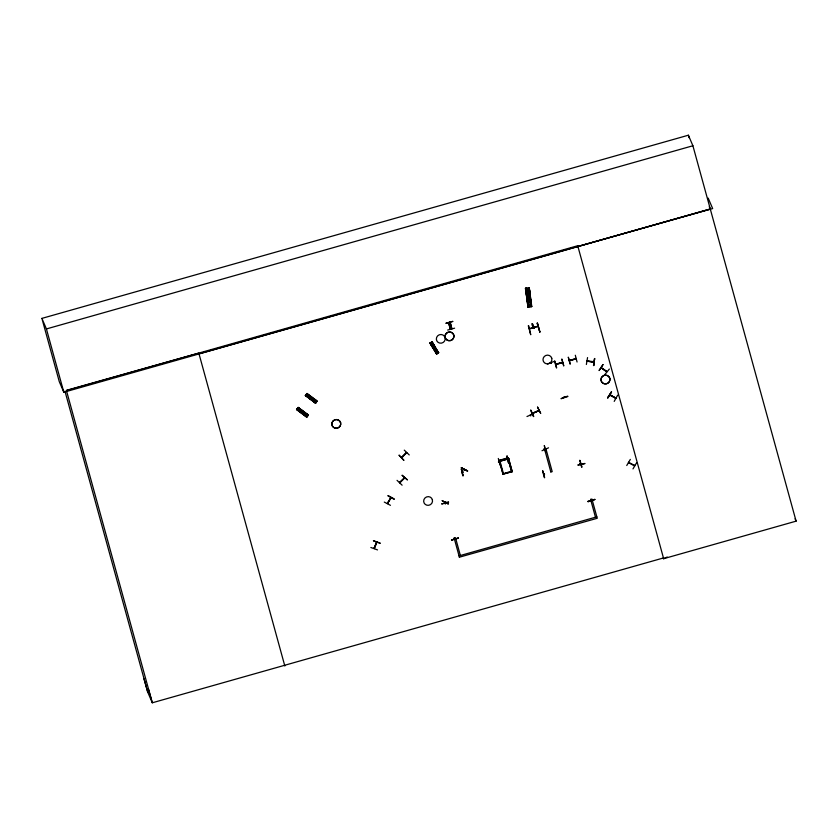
<?xml version="1.0" encoding="UTF-8"?>
<svg xmlns="http://www.w3.org/2000/svg" width="838" height="838" viewBox="0 0 838 838"><rect width="100%" height="100%" fill="white"/><g stroke="black" fill="none" stroke-linecap="round" stroke-linejoin="round"><path stroke-width="1.26" d="M449.797 325.647L450.561 325.427M450.687 325.898L449.922 326.108M610.483 395.19L609.676 395.096L615.637 398.197M387.669 502.852L390.927 497.542M464.493 469.751L464.105 470.076M530.485 415.26L530.737 415.889L530.129 415.124M370.857 547.497L377.509 549.896M550.765 362.812L551.268 363.441L550.702 362.655M564.403 397.128L564.33 396.814M511.641 471.836L507.975 458.334M508.31 457.768L512.207 471.679L502.968 474.151L512.175 471.564M499.301 460.753L508.362 458.229M374.02 548.293L376.891 542.134M376.65 542.815L376.796 541.945M586.359 364.488L587.564 357.575M593.325 361.618L593.325 362.163M454.646 538.467L454.709 538.782M374.125 548.534L376.566 541.872M463.079 472.045L462.367 471.993M462.241 472.108L463.016 472.391L462.848 471.867M498.432 462.021L499.186 462.063L498.662 462.283M507.954 459.329L508.624 459.119M544.082 449.084L544.134 448.822M544.899 449.147L545.14 448.571L545.433 449.21M579.948 463.885L580.65 463.634L580.074 463.812M532.381 412.883C531.261 414.171 540.049 410.767 538.666 410.117M401.674 457.475L406.42 452.457M399.537 482.678L400.093 482.206M399.517 482.458L404.681 477.733M376.859 542.196L374.418 548.565M374.293 548.461L374.335 547.759M380.085 543.234L373.402 540.761L380.117 543.129M391.126 497.814L387.575 503.491M569.159 360.33L569.285 360.214M569.767 360.078L569.934 360.612L575.371 358.874M498.505 462L499.197 461.811M508.017 459.067L508.09 459.255M384.296 502.077L390.456 505.324M442.192 500.715L448.403 504.047L442.255 500.642M296.558 409.531L298.244 407.404L308.374 414.988L306.677 417.125L296.537 409.552L297.05 408.913L307.19 416.486L296.642 409.373M296.642 409.384L297.05 408.902L307.169 416.507L306.698 417.104M308.384 414.978L307.871 415.627L298.035 407.677M307.902 415.596L297.825 407.865L298.223 407.436L297.752 408.033M315.968 402.554L315.549 403.015L305.409 395.442L315.455 403.204L315.957 402.565L305.692 395.075L315.486 403.162L317.152 401.056L307.022 393.483L305.42 395.452L307.001 393.514L306.53 394.111L306.886 393.588L317.12 401.109L316.659 401.685L306.499 394.132M307.86 415.638L298.014 407.697M316.659 401.685L306.792 393.776M544.899 448.728L545.15 449.304L545.192 448.686M607.602 397.799L611.51 391.859L607.623 397.799M607.948 397.987L611.51 391.859M609.834 394.792L615.972 398.176L609.729 394.667M615.249 398.155L615.857 398.081M617.669 395.148L614.202 401.381M626.751 465.519L630.323 459.402M629.118 462.827L628.406 462.408M628.542 462.639L634.617 465.949L634.188 465.195M632.983 468.903L636.576 462.796M387.952 495.897L394.111 499.301M390.885 497.604L387.324 503.638L387.952 503.114M461.35 467.855L467.709 470.914L461.403 467.751M464.514 469.709L463.864 469.856M445.439 502.402L445.858 501.763M402.219 457.108L401.905 457.684M399.579 482.688L404.576 477.723M400.187 482.51L404.702 477.974M305.336 395.609L305.818 394.991L315.947 402.586M388.13 495.572L394.3 498.956M467.51 471.249L461.319 467.761M444.936 502.978L445.167 503.868L445.324 503.114M454.94 538.31L455.055 538.687M581.363 464.472L581.488 464.933M591.576 500.223L591.094 499.532L591.513 500.024M602.993 364.603L599.076 370.543L602.983 364.593M601.747 368.228L606.324 371.464M604.858 374.565L609.352 369.045M406.137 452.96L402.282 457.297M406.409 453.232L406.828 452.761L401.58 457.286M306.446 396.217L307.913 394.352M307.137 396.73L308.604 394.866M297.668 410.138L299.145 408.274M309.075 398.176L310.542 396.322M299.386 411.427L300.852 409.562M310.102 398.951L311.579 397.086M301.334 412.872L302.801 411.008M314.617 402.072L315.853 400.491M314.522 402.25L315.989 400.386M305.744 416.172L307.211 414.307M307.63 415.617L307.263 416.256M586.988 360.906L593.817 361.691M399.118 455.285L403.926 460.387L399.129 455.181M397.055 480.352L402.104 485.181M445.512 501.721L445.25 502.192M306.781 416.957L296.82 409.185M404.272 450.142L409.248 454.94M402.104 475.303L407.467 479.944L402.209 475.314M431.979 341.988L438.578 352.693M436.472 353.94L438.85 352.526M430.25 343.014L432.115 341.81L429.925 343.203L436.608 353.835M436.619 353.793L430.062 343.035L436.525 353.908L437.195 353.5L430.648 342.773L429.967 343.192L430.638 342.784M438.452 352.767L432.115 341.81M580.001 463.624L580.65 464.022L580.483 463.487M316.68 401.664L306.729 393.85M316.743 401.528L306.624 393.954M307.965 415.449L297.846 407.876M308.342 415.03L298.108 407.509M432.136 341.873L431.612 342.208L432.293 341.799M436.514 353.919L437.174 353.531M628.594 462.356L634.617 465.436M430.742 344.167L432.796 342.941M431.182 344.889L433.236 343.664M431.853 345.979L433.895 344.753M433.11 348.032L435.152 346.806M435.959 352.714L438.002 351.478M436.766 353.667L438.494 352.63M530.622 410.232L533.439 416.591M530.894 410.117L533.785 416.455M556.369 363.881L556.6 364.059M569.316 360.434L576.115 358.528M575.978 358.685L575.884 358.35M543.956 474.046L544.511 473.931M580.64 463.98L579.896 463.781M663.455 557.951L663.654 558.684L667.247 557.008M437.027 353.573L430.47 342.826L436.923 353.667M533.115 412.945L538.216 410.714M532.528 413.364L538.928 410.536M537.504 407.121L540.709 413.417L537.629 407.153M576.052 358.874L569.452 360.749M526.976 416.528L533.555 413.689M541.997 450.739L548.544 447.817M508.656 459.454L508.498 458.774M544.784 449.22L544.616 448.697M554.567 361.136L556.411 367.851M554.84 361.052L556.683 367.767M570.081 363.975L568.3 357.156L570.186 363.954M507.954 458.407L511.683 471.815M445.083 337.641A4.462 4.326 -23.2 0 0 437.656 335.839A4.462 4.326 -23.2 0 0 439.646 343.077A4.462 4.326 -23.2 0 0 445.083 337.641L445.135 337.62M432.418 499.731L432.398 499.741A4.452 4.316 -23.2 0 0 424.96 498.002A4.452 4.316 -23.2 0 0 426.94 505.22A4.452 4.316 -23.2 0 0 432.377 499.794L432.429 499.773M528.013 306.991L525.426 288.324L529.218 287.759L531.784 306.53M526.17 288.23L528.904 306.907L526.578 288.167L528.212 307.001L525.478 288.324M528.328 287.947L531.062 306.624L528.579 287.874M531.805 306.519L531.261 306.593L529.218 287.759L531.543 306.519L527.71 307.064M528.401 306.97L528.956 306.897M531.25 306.593L529.197 287.696M461.34 469.029L462.859 475.848L461.445 469.018M463.184 475.733L461.403 468.934M542.574 470.977L544.396 477.691M544.648 477.618L542.867 470.809M554.201 361.408L547.507 363.975M567.682 396.112L560.999 398.679L567.85 396.531M448.906 322.462L450.781 329.229L448.938 322.525M41.9 318.388L688.375 135.211L692.9 145.76L710.299 209.06L63.824 392.236L59.299 381.688L41.9 318.388L46.425 328.936L63.824 392.236M46.425 328.936L692.9 145.76M199.004 353.835L710.268 208.966L796.1 521.152L663.654 558.684L577.717 245.733L66.453 390.602L152.296 702.789L663.549 557.93L663.748 558.653M452.761 321.436L445.847 323.321L452.74 321.363M447.691 330.046L454.615 328.182M528.652 325.668L530.726 334.729L528.286 325.762M537.032 323.196L539.913 332.12L537.451 323.175M533.701 326.422L533.031 326.611L533.523 328.276L534.194 328.087L533.701 326.422L533.146 326.883M537.891 326.181L529.448 328.58M529.553 328.946L537.933 326.474M533.418 328.014L534.089 327.826M563.67 365.797L561.806 358.999L563.765 365.756M562.644 362.351L555.887 364.017M556.61 364.184L561.973 362.665M555.898 364.509L562.717 362.582M577.068 362.006L575.318 355.249M502.989 474.172L499.364 460.691L508.551 458.386L499.259 460.67M544.658 449.524L546.051 449.273L552.2 471.637L550.807 471.888M502.873 473.753L512.06 471.145M454.102 537.996L455.495 537.745L460.366 555.51M590.56 499.333L591.953 499.081L597.232 518.282L459.381 557.197M66.391 390.34L198.805 353.102L284.836 666.021M577.916 246.466L712.667 208.568L708.183 198.114M544.145 449.074L544.784 448.843M508.027 459.308L508.645 459.14M544.208 449.304L544.836 449.126M508.121 459.559L508.708 459.371M545.779 452.352L544.323 445.523L545.779 452.258M500.129 465.289L498.306 458.47M579.927 460.397L582.012 467.038M544.574 474.172L543.757 473.973M578.031 465.038L585.029 463.477L578.031 465.017M448.581 502.14L441.636 503.963L448.55 502.067M588.108 501.679L594.917 499.448M588.098 501.669L594.907 499.406L587.972 501.218M451.514 539.902L458.459 538.111L451.567 540.06M606.764 371.758L601.213 367.892M528.694 306.897L526.201 288.22M530.611 306.687L528.527 287.853M449.692 322.232L451.64 328.978L449.702 322.305M499.794 460.523L503.575 474.109M526.295 293.321L529.836 292.829M526.505 295.007L530.045 294.515M527.731 305.063L531.271 304.582M575.476 359.02L575.413 358.486M525.677 288.241L527.94 307.001M526.379 288.157L528.631 306.907M593.817 362.226L587.029 361.188M550.995 362.718L550.954 363.409M587.679 361.157L593.189 362.068M503.083 474.224L499.186 460.303L508.373 457.705L512.207 471.679M594.687 358.612L593.482 365.515M564.194 397.432L564.005 396.856M601.317 367.62L607.005 371.527M316.492 401.769L316.041 402.334M305.399 395.41L315.675 402.921M296.631 409.405L306.708 417.083M438.442 352.777L431.727 342.093L438.18 352.934M709.273 206.64L710.299 209.06M795.084 518.785L796.1 521.152M529.427 289.602L525.887 290.095M529.585 290.87L526.044 291.362M530.255 296.359L526.714 296.851M550.849 363.263L550.786 362.875M532.423 323.583L533.775 326.747M532.779 324.893L534.194 328.087M531.847 323.751L533.209 326.914M532.203 325.05L533.523 328.276M579.802 460.345L581.645 467.154M596.813 516.847L459.025 555.887M595.483 517.224L590.612 499.469M545.077 449.147L544.826 448.655M498.977 461.623L499.06 461.968M445.177 502.905L445.428 503.743M309.631 395.641L308.143 397.463M451.556 539.997L458.449 538.069M148.462 689.234L152.296 702.789L147.677 692.02L64.955 391.168M143.979 678.78L147.813 692.335M688.375 135.211L689.056 137.694M537.409 323.091L539.882 332.12M544.71 449.66L550.859 472.024M454.165 538.132L459.434 557.322M528.506 287.884L530.789 306.624M301.01 411.458L302.057 411.584L301.01 411.458M309.788 397.537L310.835 397.662L309.788 397.537M433.277 346.723L434.294 346.963L433.277 346.723M594.571 358.517L593.786 365.578L594.561 358.517M591.104 499.668L591.314 500.317L591.104 499.668M299.815 408.755L298.359 410.651L299.826 408.787M301.753 410.201L300.308 412.107L301.774 410.243M434.472 345.685L432.439 346.942L434.493 345.717M453.84 335.148L453.819 335.158A4.462 4.326 -23.2 0 1 448.351 340.605A4.462 4.326 -23.2 0 1 446.329 333.304A4.462 4.326 -23.2 0 1 453.756 335.106A4.462 4.326 -23.2 0 1 448.32 340.542A4.462 4.326 -23.2 0 1 446.361 333.377A4.462 4.326 -23.2 0 1 453.787 335.169M340.616 422.698L340.595 422.708A4.441 4.316 -23.2 0 1 335.106 428.071A4.441 4.316 -23.2 0 1 333.126 420.875A4.441 4.316 -23.2 0 1 340.521 422.656L340.595 422.666A4.473 4.337 -23.2 0 1 335.127 428.166A4.473 4.337 -23.2 0 1 333.126 420.917A4.473 4.337 -23.2 0 1 340.574 422.719M609.802 378.315L609.781 378.326A4.473 4.347 -23.2 0 1 604.292 383.752A4.473 4.347 -23.2 0 1 602.292 376.482A4.473 4.347 -23.2 0 1 609.75 378.284L609.792 378.284A4.473 4.347 -23.2 0 1 604.313 383.794A4.473 4.347 -23.2 0 1 602.312 376.524A4.473 4.347 -23.2 0 1 609.771 378.326M507.032 455.998L508.509 462.911L507.053 455.998M448.581 322.62L450.394 329.344L448.581 322.62M508.656 458.753L499.469 461.361L508.676 458.815M450.069 322.19L451.912 328.905L450.079 322.19M551.792 358.276L551.771 358.276A4.473 4.347 -23.2 0 0 544.302 356.485A4.473 4.347 -23.2 0 0 546.292 363.744A4.473 4.347 -23.2 0 0 551.76 358.287"/></g></svg>
